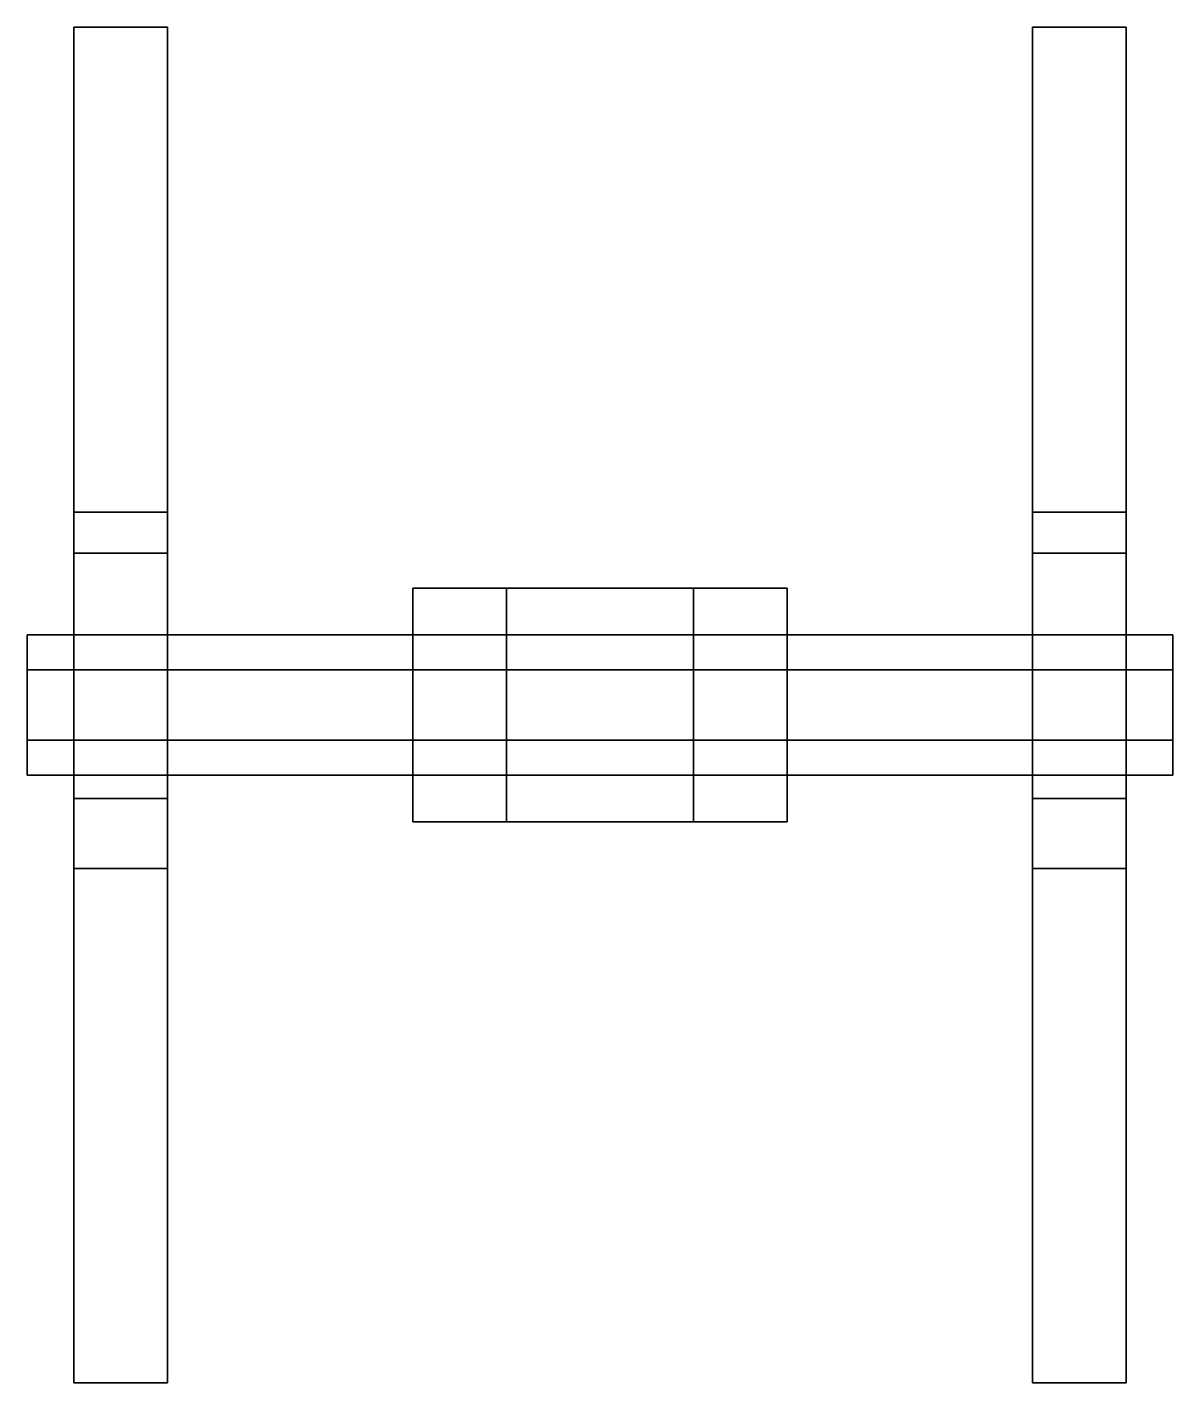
# Model space of a CAD drawing. Extents: x -0.49 to 0.49, y -0.58 to 0.58.
import ezdxf

# ---------------------------------------------------------------- set-up
doc = ezdxf.new("R2010")
doc.units = 0
doc.layers.add('BALANCIER', color=5, linetype='CONTINUOUS')

msp = doc.modelspace()

# ---------------------------------------------------------------- linework, layer by layer
at = {"layer": 'BALANCIER'}
for points in [[(-0.45, 0.58, 0.05), (-0.45, 0.58, -0.13), (-0.45, 0.2, -0.13), (-0.45, 0.165, 0.05)], [(-0.37, 0.58, 0.05), (-0.37, 0.58, -0.13), (-0.45, 0.58, -0.13), (-0.45, 0.58, 0.05)], [(-0.37, 0.58, -0.13), (-0.37, -0.58, -0.13), (-0.45, -0.58, -0.13), (-0.45, 0.58, -0.13)], [(-0.37, 0.165, 0.05), (-0.37, 0.58, 0.05), (-0.45, 0.58, 0.05), (-0.45, 0.165, 0.05)], [(-0.37, 0.2, -0.13), (-0.37, 0.58, -0.13), (-0.37, 0.58, 0.05), (-0.37, 0.165, 0.05)], [(0.45, 0.58, -0.13), (0.45, -0.58, -0.13), (0.37, -0.58, -0.13), (0.37, 0.58, -0.13)], [(0.37, 0.58, 0.05), (0.37, 0.58, -0.13), (0.37, 0.2, -0.13), (0.37, 0.165, 0.05)], [(0.45, 0.58, 0.05), (0.45, 0.58, -0.13), (0.37, 0.58, -0.13), (0.37, 0.58, 0.05)], [(0.45, 0.165, 0.05), (0.45, 0.58, 0.05), (0.37, 0.58, 0.05), (0.37, 0.165, 0.05)], [(0.45, 0.2, -0.13), (0.45, 0.58, -0.13), (0.45, 0.58, 0.05), (0.45, 0.165, 0.05)], [(-0.45, 0.2, -0.13), (-0.45, -0.2, -0.13), (-0.45, -0.08, 0.23), (-0.45, 0.13, 0.23)], [(-0.37, -0.08, 0.23), (-0.37, -0.2, -0.13), (-0.37, 0.2, -0.13), (-0.37, 0.13, 0.23)], [(0.37, 0.2, -0.13), (0.37, -0.2, -0.13), (0.37, -0.08, 0.23), (0.37, 0.13, 0.23)], [(0.45, -0.08, 0.23), (0.45, -0.2, -0.13), (0.45, 0.2, -0.13), (0.45, 0.13, 0.23)], [(-0.37, 0.13, 0.23), (-0.37, 0.165, 0.05), (-0.45, 0.165, 0.05), (-0.45, 0.13, 0.23)], [(0.45, 0.13, 0.23), (0.45, 0.165, 0.05), (0.37, 0.165, 0.05), (0.37, 0.13, 0.23)], [(-0.45, 0.13, 0.23), (-0.45, -0.08, 0.23), (-0.37, -0.08, 0.23), (-0.37, 0.13, 0.23)], [(0.37, 0.13, 0.23), (0.37, -0.08, 0.23), (0.45, -0.08, 0.23), (0.45, 0.13, 0.23)], [(-0.08, 0.1, 0.1386), (-0.16, 0.1), (-0.16, -0.1), (-0.08, -0.1, 0.1386)], [(-0.16, 0.1), (-0.08, 0.1, -0.1386), (-0.08, -0.1, -0.1386), (-0.16, -0.1)], [(0.16, 0.1), (-0.16, 0.1), (-0.08, 0.1, 0.1386), (0.08, 0.1, 0.1386)], [(0.08, 0.1, -0.1386), (-0.08, 0.1, -0.1386), (-0.16, 0.1), (0.16, 0.1)], [(0.08, 0.1, 0.1386), (-0.08, 0.1, 0.1386), (-0.08, -0.1, 0.1386), (0.08, -0.1, 0.1386)], [(-0.08, 0.1, -0.1386), (0.08, 0.1, -0.1386), (0.08, -0.1, -0.1386), (-0.08, -0.1, -0.1386)], [(0.16, 0.1), (0.08, 0.1, 0.1386), (0.08, -0.1, 0.1386), (0.16, -0.1)], [(0.08, 0.1, -0.1386), (0.16, 0.1), (0.16, -0.1), (0.08, -0.1, -0.1386)], [(0.49, 0.03, 0.052), (0.49, 0.06), (-0.49, 0.06), (-0.49, 0.03, 0.052)], [(0.49, 0.06), (0.49, 0.03, -0.052), (-0.49, 0.03, -0.052), (-0.49, 0.06)], [(-0.49, 0.06), (-0.49, -0.06), (-0.49, -0.03, 0.052), (-0.49, 0.03, 0.052)], [(-0.49, 0.03, -0.052), (-0.49, -0.03, -0.052), (-0.49, -0.06), (-0.49, 0.06)], [(0.49, -0.03, 0.052), (0.49, -0.06), (0.49, 0.06), (0.49, 0.03, 0.052)], [(0.49, -0.06), (0.49, -0.03, -0.052), (0.49, 0.03, -0.052), (0.49, 0.06)], [(0.49, -0.03, 0.052), (0.49, 0.03, 0.052), (-0.49, 0.03, 0.052), (-0.49, -0.03, 0.052)], [(0.49, 0.03, -0.052), (0.49, -0.03, -0.052), (-0.49, -0.03, -0.052), (-0.49, 0.03, -0.052)], [(0.49, -0.06), (0.49, -0.03, 0.052), (-0.49, -0.03, 0.052), (-0.49, -0.06)], [(0.49, -0.03, -0.052), (0.49, -0.06), (-0.49, -0.06), (-0.49, -0.03, -0.052)], [(-0.45, -0.08, 0.23), (-0.45, -0.14, 0.05), (-0.37, -0.14, 0.05), (-0.37, -0.08, 0.23)], [(0.37, -0.08, 0.23), (0.37, -0.14, 0.05), (0.45, -0.14, 0.05), (0.45, -0.08, 0.23)], [(0.08, -0.1, 0.1386), (-0.08, -0.1, 0.1386), (-0.16, -0.1), (0.16, -0.1)], [(0.16, -0.1), (-0.16, -0.1), (-0.08, -0.1, -0.1386), (0.08, -0.1, -0.1386)], [(-0.45, -0.2, -0.13), (-0.45, -0.58, -0.13), (-0.45, -0.58, 0.05), (-0.45, -0.14, 0.05)], [(-0.45, -0.14, 0.05), (-0.45, -0.58, 0.05), (-0.37, -0.58, 0.05), (-0.37, -0.14, 0.05)], [(-0.37, -0.58, 0.05), (-0.37, -0.58, -0.13), (-0.37, -0.2, -0.13), (-0.37, -0.14, 0.05)], [(0.37, -0.2, -0.13), (0.37, -0.58, -0.13), (0.37, -0.58, 0.05), (0.37, -0.14, 0.05)], [(0.37, -0.14, 0.05), (0.37, -0.58, 0.05), (0.45, -0.58, 0.05), (0.45, -0.14, 0.05)], [(0.45, -0.58, 0.05), (0.45, -0.58, -0.13), (0.45, -0.2, -0.13), (0.45, -0.14, 0.05)], [(-0.45, -0.58, 0.05), (-0.45, -0.58, -0.13), (-0.37, -0.58, -0.13), (-0.37, -0.58, 0.05)], [(0.37, -0.58, 0.05), (0.37, -0.58, -0.13), (0.45, -0.58, -0.13), (0.45, -0.58, 0.05)]]:
    msp.add_3dface(points, dxfattribs=at)

doc.saveas('drawing.dxf')
